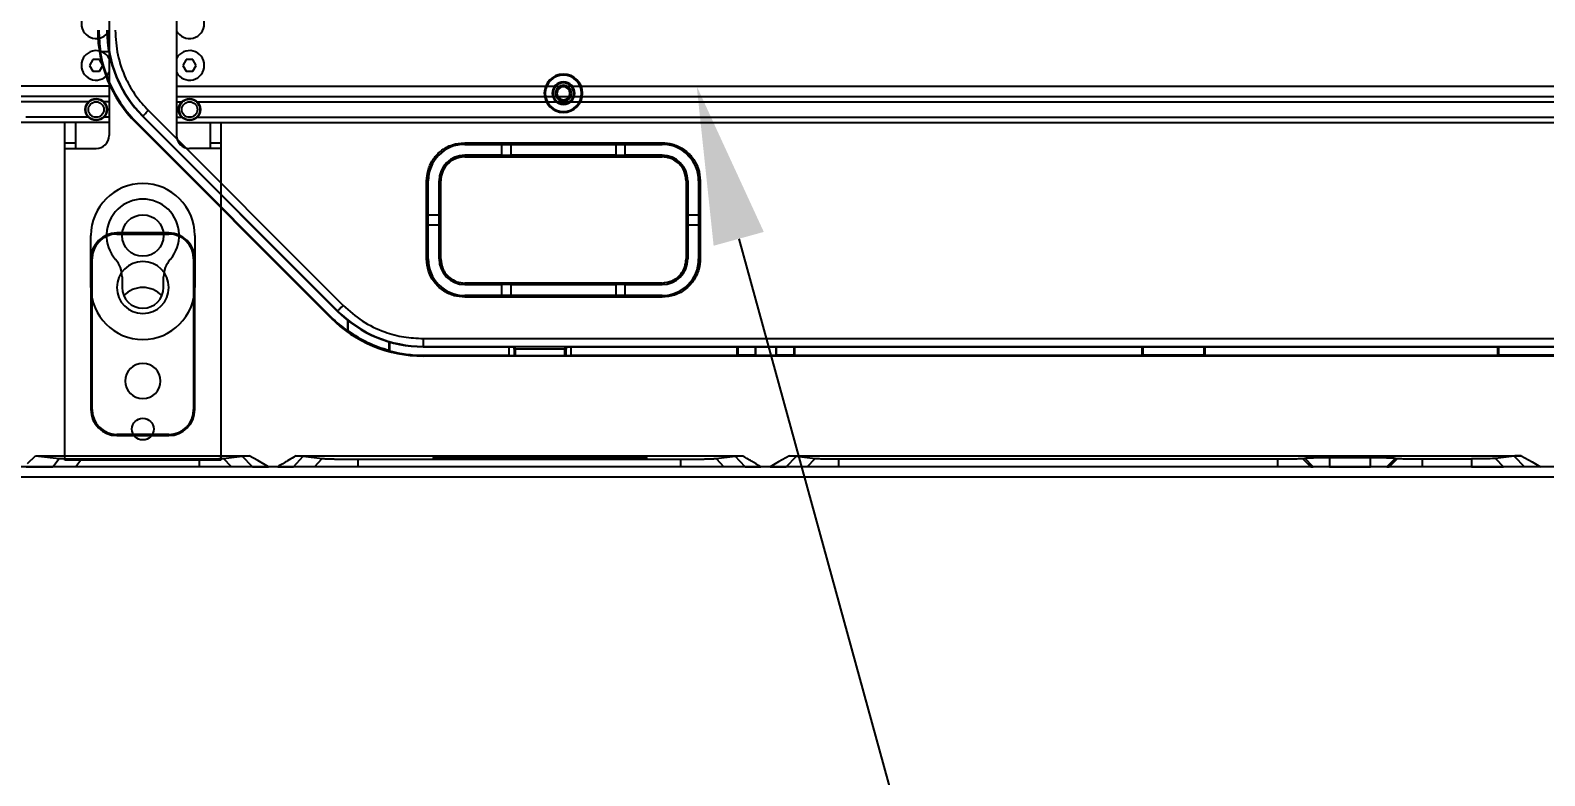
# Model space of a CAD drawing. Header units: millimetres. Extents: x 9226 to 36041, y 16031 to 21779.
# Drawn here: x 31093.6 to 31385.2, y 18032 to 18175.5 of the extents above; entities that cross this region are included whole.
import ezdxf
from ezdxf import colors
from ezdxf.entities.mleader import LeaderData, LeaderLine
from ezdxf.math import Vec2, Vec3

# ---------------------------------------------------------------- set-up
doc = ezdxf.new("R2010")
doc.units = ezdxf.units.MM
doc.layers.add('02___PRT_ALL_AXES', color=7, linetype='Continuous')
doc.styles.add('OSMS', font='verdana.ttf')

# ---------------------------------------------------------------- blocks, each defined once
blk = doc.blocks.new('G$CBB86864E')
at = {"color": 114, "linetype": 'Continuous', "true_color": 0x139b48}
for p, q in [((50.5, 97.5), (50.5, 62.5)), ((63.5, 97.5), (63.5, 62.5)), ((47.35, 77.12), (46.71, 76)), ((46.71, 76), (47.35, 74.88)), ((48.64, 77.12), (47.35, 77.12)), ((49.29, 76), (48.64, 77.12)), ((48.64, 74.88), (49.29, 76)), ((65.36, 77.12), (64.71, 76)), ((64.71, 76), (65.36, 74.88)), ((66.64, 77.12), (65.36, 77.12)), ((67.29, 76), (66.64, 77.12)), ((66.64, 74.88), (67.29, 76)), ((47.35, 74.88), (48.64, 74.88)), ((65.36, 74.88), (66.64, 74.88)), ((50.5, 72), (0, 72)), ((63.5, 72), (590.5, 72)), ((50.5, 70), (0.5, 70)), ((50.5, 69), (49.47, 69)), ((63.5, 70), (590.5, 70)), ((63.5, 69), (64.53, 69)), ((50.5, 65), (0.5, 65)), ((42, 0), (42, 65)), ((44, 65), (44, 60)), ((50.5, 66), (49.47, 66)), ((63.5, 66), (64.53, 66)), ((63.5, 65), (590.5, 65)), ((70, 60), (70, 65)), ((72, 65), (72, 0)), ((44, 61), (42, 61)), ((42, 60), (48, 60)), ((72, 60), (66, 60)), ((72, 61), (70, 61)), ((72, 0), (42, 0))]:
    blk.add_line(p, q, dxfattribs=at)
for centre, radius in [((48, 67.5), 2), ((48, 67.5), 1.5), ((66, 67.5), 2), ((66, 67.5), 1.5)]:
    blk.add_circle(centre, radius, dxfattribs=at)
for centre, radius, start, end in [((48, 62.5), 2.5, 270, 0), ((66, 62.5), 2.5, 180, 270), ((57, 28.25), 5, 43.1308, 136.8692)]:
    blk.add_arc(centre, radius, start, end, dxfattribs=at)
at = {"layer": '02___PRT_ALL_AXES', "color": 114, "linetype": 'Continuous', "true_color": 0x139b48}
for p, q in [((46.53, 69), (7.47, 69)), ((67.47, 69), (586.53, 69)), ((46.53, 66), (34.47, 66)), ((67.47, 66), (586.53, 66)), ((47, 33.25), (47, 43.25)), ((67, 43.25), (67, 33.25)), ((53, 35.31), (53, 33.25)), ((61, 33.25), (61, 35.31))]:
    blk.add_line(p, q, dxfattribs=at)
for centre, radius in [((48, 67.5), 2.1), ((66, 67.5), 2.1), ((57, 43.25), 4), ((57, 6), 2.1)]:
    blk.add_circle(centre, radius, dxfattribs=at)
for centre, radius, start, end in [((48, 84), 2.84, 28.0842, 331.9158), ((66, 84), 2.84, 208.0842, 151.9158), ((48, 76), 2.84, 28.0842, 331.9158), ((66, 76), 2.84, 208.0842, 151.9158), ((57, 43.25), 10, 0, 180), ((57, 43.25), 7, 318.5904, 221.4096), ((48, 35.31), 5, 0, 41.4096), ((66, 35.31), 5, 138.5904, 180), ((57, 33.25), 10, 180, 0), ((57, 33.25), 4, 180, 0)]:
    blk.add_arc(centre, radius, start, end, dxfattribs=at)
blk = doc.blocks.new('*U254')
blk.add_blockref('G$CBB86864E', (-306, -341.75))
blk = doc.blocks.new('*U248')
blk.add_blockref('*U254', (1200, 0))
blk = doc.blocks.new('G$C9B8E3940')
at = {"color": 7, "linetype": 'Continuous', "lineweight": 25}
for p, q in [((23.46, 124.53), (21.8, 124.53)), ((21.87, 124.62), (23.45, 124.62)), ((111, 120.05), (111, 120.23)), ((111, 118.55), (111, 118.72)), ((111, 117.8), (111, 118.07)), ((111, 115.3), (111, 115.02)), ((111, 114.55), (111, 114.37)), ((28.79, 110.96), (28.68, 110.85)), ((66.18, 73.35), (28.68, 110.85)), ((28.79, 110.96), (66.29, 73.46)), ((29.95, 112.12), (30, 112.17)), ((29.95, 112.12), (67.45, 74.62)), ((30, 112.17), (67.5, 74.67)), ((31.06, 113.23), (68.56, 75.73)), ((111, 113.05), (111, 112.86)), ((92, 107.03), (130, 107.03)), ((92, 107.03), (92, 106.73)), ((92, 106.73), (130, 106.73)), ((92, 106.73), (92, 106.72)), ((92, 106.72), (99.09, 106.72)), ((99.09, 106.72), (100.91, 106.72)), ((99.09, 106.72), (99.09, 104.62)), ((100.91, 106.72), (121.09, 106.72)), ((100.91, 104.62), (100.91, 106.72)), ((121.09, 106.72), (122.91, 106.72)), ((121.09, 106.72), (121.09, 104.62)), ((122.91, 106.72), (130, 106.72)), ((122.91, 104.62), (122.91, 106.72)), ((130, 107.03), (130, 106.73)), ((130, 106.72), (130, 106.73)), ((92, 104.61), (92, 104.62)), ((99.09, 104.62), (92, 104.62)), ((92, 104.31), (92, 104.61)), ((92, 104.61), (130, 104.61)), ((92, 104.31), (130, 104.31)), ((99.09, 104.62), (100.91, 104.62)), ((121.09, 104.62), (100.91, 104.62)), ((121.09, 104.62), (122.91, 104.62)), ((130, 104.62), (122.91, 104.62)), ((130, 104.62), (130, 104.61)), ((130, 104.61), (130, 104.31)), ((84.64, 84.67), (84.64, 99.67)), ((84.64, 99.67), (84.94, 99.67)), ((84.94, 84.67), (84.94, 99.67)), ((84.95, 99.67), (84.94, 99.67)), ((84.95, 93.08), (84.95, 99.67)), ((87.05, 99.67), (87.05, 93.08)), ((87.05, 99.67), (87.06, 99.67)), ((87.06, 99.67), (87.36, 99.67)), ((87.06, 84.67), (87.06, 99.67)), ((87.36, 84.67), (87.36, 99.67)), ((134.64, 99.67), (134.94, 99.67)), ((134.64, 99.67), (134.64, 84.67)), ((134.94, 99.67), (134.94, 84.67)), ((134.94, 99.67), (134.95, 99.67)), ((134.95, 93.08), (134.95, 99.67)), ((137.06, 99.67), (137.05, 99.67)), ((137.05, 99.67), (137.05, 93.08)), ((137.36, 99.67), (137.06, 99.67)), ((137.06, 99.67), (137.06, 84.67)), ((137.36, 99.67), (137.36, 84.67)), ((84.95, 91.26), (84.95, 93.08)), ((87.05, 93.08), (84.95, 93.08)), ((84.95, 84.67), (84.95, 91.26)), ((84.95, 91.26), (87.05, 91.26)), ((87.05, 91.26), (87.05, 93.08)), ((87.05, 91.26), (87.05, 84.67)), ((134.95, 93.08), (134.95, 91.26)), ((137.05, 93.08), (134.95, 93.08)), ((134.95, 84.67), (134.95, 91.26)), ((134.95, 91.26), (137.05, 91.26)), ((137.05, 93.08), (137.05, 91.26)), ((137.05, 91.26), (137.05, 84.67)), ((35, 89.67), (25, 89.67)), ((25, 89.63), (25, 89.67)), ((25, 89.63), (35, 89.63)), ((25, 89.45), (25, 89.63)), ((25, 89.45), (35, 89.45)), ((35, 89.63), (35, 89.67)), ((35, 89.45), (35, 89.63)), ((20, 84.67), (20, 55.67)), ((20.04, 84.67), (20, 84.67)), ((20.04, 55.67), (20.04, 84.67)), ((20.04, 84.67), (20.22, 84.67)), ((20.22, 55.67), (20.22, 84.67)), ((39.78, 84.67), (39.96, 84.67)), ((39.78, 84.67), (39.78, 55.67)), ((39.96, 84.67), (39.96, 55.67)), ((39.96, 84.67), (40, 84.67)), ((40, 55.67), (40, 84.67)), ((84.64, 84.67), (84.94, 84.67)), ((84.94, 84.67), (84.95, 84.67)), ((87.06, 84.67), (87.05, 84.67)), ((87.36, 84.67), (87.06, 84.67)), ((134.94, 84.67), (134.64, 84.67)), ((134.95, 84.67), (134.94, 84.67)), ((137.05, 84.67), (137.06, 84.67)), ((137.06, 84.67), (137.36, 84.67)), ((130, 80.03), (92, 80.03)), ((92, 79.73), (92, 80.03)), ((130, 79.73), (92, 79.73)), ((92, 79.72), (92, 79.73)), ((92, 79.72), (99.09, 79.72)), ((100.91, 79.72), (99.09, 79.72)), ((99.09, 79.72), (99.09, 77.62)), ((100.91, 79.72), (121.09, 79.72)), ((100.91, 77.62), (100.91, 79.72)), ((122.91, 79.72), (121.09, 79.72)), ((121.09, 79.72), (121.09, 77.62)), ((122.91, 79.72), (130, 79.72)), ((122.91, 77.62), (122.91, 79.72)), ((130, 80.03), (130, 79.73)), ((130, 79.73), (130, 79.72)), ((92, 77.62), (92, 77.61)), ((99.09, 77.62), (92, 77.62)), ((130, 77.61), (92, 77.61)), ((92, 77.31), (92, 77.61)), ((130, 77.31), (92, 77.31)), ((100.91, 77.62), (99.09, 77.62)), ((121.09, 77.62), (100.91, 77.62)), ((122.91, 77.62), (121.09, 77.62)), ((130, 77.62), (122.91, 77.62)), ((130, 77.61), (130, 77.62)), ((130, 77.31), (130, 77.61)), ((66.29, 73.46), (66.18, 73.35)), ((67.5, 74.67), (67.45, 74.62)), ((69.48, 70.76), (69.48, 72.81)), ((69.57, 70.8), (69.57, 72.74)), ((77.43, 67.09), (77.43, 68.7)), ((77.52, 68.68), (77.52, 66.97)), ((84, 69.34), (84, 67.84)), ((84, 69.34), (516, 69.34)), ((84, 67.84), (516, 67.84)), ((84, 67.84), (84, 67.76)), ((84, 67.76), (101.5, 67.76)), ((100.55, 66.12), (100.55, 67.76)), ((101.51, 67.77), (101.5, 67.76)), ((101.5, 67.76), (101.5, 66.1)), ((101.7, 67.28), (101.5, 67.28)), ((111.3, 67.28), (101.7, 67.28)), ((101.72, 67.78), (111.28, 67.78)), ((111.5, 67.28), (111.3, 67.28)), ((111.5, 67.76), (111.49, 67.77)), ((111.5, 67.76), (488.5, 67.76)), ((111.5, 66.1), (111.5, 67.76)), ((112.45, 67.76), (112.45, 66.12)), ((144.48, 66.12), (144.48, 67.76)), ((144.57, 67.76), (144.57, 66.21)), ((147.93, 67.76), (147.93, 66.21)), ((148.02, 67.76), (148.02, 66.12)), ((151.98, 66.12), (151.98, 67.76)), ((152.07, 66.21), (152.07, 67.76)), ((155.43, 66.21), (155.43, 67.76)), ((155.52, 67.76), (155.52, 66.12)), ((222.48, 66.12), (222.48, 67.76)), ((222.57, 67.76), (222.57, 66.21)), ((234.43, 66.21), (234.43, 67.76)), ((234.52, 67.76), (234.52, 66.12)), ((290.98, 66.12), (290.98, 67.76)), ((291.07, 67.76), (291.07, 66.21)), ((84, 66.12), (84, 65.97)), ((84, 66.12), (100.55, 66.12)), ((516, 65.97), (84, 65.97)), ((100.55, 66.12), (100.56, 66.1)), ((100.56, 66.1), (112.44, 66.1)), ((112.44, 66.1), (112.45, 66.12)), ((112.45, 66.12), (144.48, 66.12)), ((144.57, 66.21), (144.48, 66.12)), ((144.57, 66.21), (147.93, 66.21)), ((148.02, 66.12), (147.93, 66.21)), ((148.02, 66.12), (151.98, 66.12)), ((151.98, 66.12), (152.07, 66.21)), ((152.07, 66.21), (155.43, 66.21)), ((155.52, 66.12), (155.43, 66.21)), ((155.52, 66.12), (222.48, 66.12)), ((222.57, 66.21), (222.48, 66.12)), ((222.57, 66.21), (234.43, 66.21)), ((234.52, 66.12), (234.43, 66.21)), ((234.52, 66.12), (290.98, 66.12)), ((291.07, 66.21), (290.98, 66.12)), ((291.07, 66.21), (308.93, 66.21)), ((20.04, 55.67), (20, 55.67)), ((20.04, 55.67), (20.22, 55.67)), ((39.78, 55.67), (39.96, 55.67)), ((39.96, 55.67), (40, 55.67)), ((35, 50.89), (25, 50.89)), ((25, 50.71), (25, 50.89)), ((35, 50.71), (25, 50.71)), ((25, 50.71), (25, 50.67)), ((25, 50.67), (35, 50.67)), ((35, 50.71), (35, 50.89)), ((35, 50.71), (35, 50.67)), ((7.76, 45.3), (9.3, 46.79)), ((9.3, 46.79), (50.47, 46.79)), ((9.3, 46.79), (13.88, 46.26)), ((45.52, 46.27), (49.1, 46.73)), ((51.11, 44.67), (49.1, 46.73)), ((59, 44.67), (60.9, 46.73)), ((59.53, 46.79), (145.47, 46.79)), ((60.9, 46.73), (64.55, 46.26)), ((140.45, 46.26), (144.1, 46.73)), ((146.01, 44.67), (144.1, 46.73)), ((153.89, 44.67), (155.9, 46.73)), ((154.53, 46.79), (295.47, 46.79)), ((155.9, 46.73), (159.48, 46.27)), ((294.1, 46.73), (290.52, 46.27)), ((294.1, 46.73), (296.11, 44.67)), ((7.54, 44.67), (12.65, 44.67)), ((12.65, 44.67), (13.88, 46.26)), ((18.26, 46.17), (17.1, 44.67)), ((40.93, 44.67), (17.1, 44.67)), ((18.26, 46.17), (40.93, 46.17)), ((40.93, 44.67), (40.93, 46.17)), ((47.07, 44.67), (45.52, 46.27)), ((51.11, 44.67), (47.07, 44.67)), ((55.98, 44.67), (54.21, 44.67)), ((63.08, 44.67), (59, 44.67)), ((63.08, 44.67), (64.55, 46.26)), ((71.41, 46.11), (133.59, 46.11)), ((71.41, 46.11), (71.41, 44.67)), ((133.59, 44.67), (71.41, 44.67)), ((86.01, 46.18), (86.01, 46.47)), ((88.5, 46.54), (124.5, 46.54)), ((124.5, 46.12), (88.5, 46.12)), ((126.99, 46.47), (126.99, 46.18)), ((133.59, 44.67), (133.59, 46.11)), ((140.45, 46.26), (141.92, 44.67)), ((146.01, 44.67), (141.92, 44.67)), ((150.79, 44.67), (149.02, 44.67)), ((157.93, 44.67), (153.89, 44.67)), ((157.93, 44.67), (159.48, 46.27)), ((164.07, 46.17), (248.58, 46.17)), ((164.07, 44.67), (164.07, 46.17)), ((248.58, 44.67), (164.07, 44.67)), ((248.58, 44.67), (248.58, 46.17)), ((253.37, 46.28), (253.77, 46.33)), ((253.37, 46.28), (254.94, 44.67)), ((255.4, 44.67), (253.77, 46.33)), ((254.94, 44.67), (255.4, 44.67)), ((258.57, 46.44), (266.43, 46.44)), ((258.57, 46.44), (258.57, 44.67)), ((258.57, 44.67), (266.43, 44.67)), ((266.43, 44.67), (266.43, 46.44)), ((271.23, 46.33), (269.6, 44.67)), ((269.6, 44.67), (270.06, 44.67)), ((270.06, 44.67), (271.63, 46.28)), ((271.23, 46.33), (271.63, 46.28)), ((276.42, 46.17), (285.93, 46.17)), ((276.42, 46.17), (276.42, 44.67)), ((285.93, 44.67), (276.42, 44.67)), ((285.93, 46.17), (285.93, 44.67)), ((290.52, 46.27), (292.07, 44.67)), ((296.11, 44.67), (292.07, 44.67)), ((300.79, 44.67), (299.21, 44.67))]:
    blk.add_line(p, q, dxfattribs=at)
at = {"color": 8, "linetype": 'Continuous', "lineweight": 25}
for p, q in [((101.5, 67.28), (101.5, 66.1)), ((101.7, 67.28), (101.7, 66.1)), ((111.3, 66.1), (111.3, 67.28)), ((111.5, 66.1), (111.5, 67.28)), ((88.5, 46.54), (88.5, 46.12)), ((124.5, 46.12), (124.5, 46.54))]:
    blk.add_line(p, q, dxfattribs=at)
at = {"color": 7, "linetype": 'Continuous', "lineweight": 25, "flags": 128}
for points in [[(21.87, 124.62), (21.83, 124.57), (21.8, 124.53)], [(30, 112.17), (30.03, 112.19), (30.09, 112.26), (30.19, 112.36), (30.32, 112.49), (30.48, 112.65), (30.66, 112.83), (30.86, 113.03), (31.06, 113.23)], [(68.56, 75.73), (68.36, 75.53), (68.16, 75.33), (67.98, 75.15), (67.82, 74.99), (67.69, 74.86), (67.59, 74.76), (67.52, 74.7), (67.5, 74.67)], [(69.57, 70.8), (69.52, 70.77), (69.48, 70.76)], [(54.21, 44.67), (52.12, 45.86), (50.47, 46.79)], [(154.53, 46.79), (152.43, 45.6), (150.79, 44.67)], [(295.47, 46.79), (297.57, 45.6), (299.21, 44.67)]]:
    blk.add_lwpolyline(points, dxfattribs=at)
at = {"color": 8, "linetype": 'Continuous', "lineweight": 25, "flags": 128}
for points in [[(86.34, 46.5), (86.23, 46.39), (86.01, 46.18)], [(126.99, 46.18), (126.72, 46.45), (126.66, 46.5)]]:
    blk.add_lwpolyline(points, dxfattribs=at)
at = {"color": 7, "linetype": 'Continuous', "lineweight": 25}
for centre, radius, start, end in [((46.5, 128.67), 25.2, 180, 225), ((46.5, 128.67), 24.96, 180, 189.3433), ((46.5, 128.67), 23.41, 180, 225), ((46.5, 128.67), 23.33, 180, 225), ((46.5, 128.67), 25.05, 189.5128, 225), ((111, 116.55), 3.68, 90, 270), ((111, 116.55), 3.5, 90, 270), ((111, 116.55), 3.68, 270, 90), ((111, 116.55), 3.5, 270, 90), ((111, 116.55), 2.17, 90, 270), ((111, 116.55), 2, 90, 270), ((111, 116.55), 1.53, 90, 270), ((111, 116.55), 1.25, 90, 180), ((111, 116.55), 2.17, 270, 90), ((111, 116.55), 2, 270, 90), ((111, 116.55), 1.53, 270, 90), ((111, 116.55), 1.25, 0, 90), ((111, 116.55), 1.25, 180, 270), ((111, 116.55), 1.25, 270, 0), ((92, 99.67), 7.06, 90, 180), ((92, 99.67), 7.05, 90, 180), ((130, 99.67), 7.06, 0, 90), ((130, 99.67), 7.05, 0, 90), ((92, 99.67), 4.95, 90, 180), ((92, 99.67), 4.94, 90, 180), ((130, 99.67), 4.95, 0, 90), ((130, 99.67), 4.94, 0, 90), ((25, 84.67), 5, 90, 180), ((25, 84.67), 4.96, 90, 180), ((25, 84.67), 4.78, 90, 180), ((35, 84.67), 5, 0, 90), ((35, 84.67), 4.96, 0, 90), ((35, 84.67), 4.78, 0, 90), ((92, 84.67), 7.06, 180, 270), ((92, 84.67), 7.05, 180, 270), ((92, 84.67), 4.95, 180, 270), ((92, 84.67), 4.94, 180, 270), ((130, 84.67), 4.94, 270, 0), ((130, 84.67), 7.06, 270, 0), ((130, 84.67), 4.95, 270, 0), ((130, 84.67), 7.05, 270, 0), ((30, 79.17), 5, 0, 180), ((30, 79.17), 5, 180, 0), ((84, 91.17), 25.2, 225, 270), ((84, 91.17), 25.05, 225, 234.5878), ((84, 91.17), 23.41, 225, 270), ((84, 91.17), 23.33, 225, 270), ((84, 91.17), 24.96, 234.6912, 254.7467), ((30, 61.17), 3.4, 0, 180), ((84, 91.17), 25.05, 255.008, 270), ((30, 61.17), 3.4, 180, 0), ((25, 55.67), 5, 180, 270), ((25, 55.67), 4.96, 180, 270), ((25, 55.67), 4.78, 180, 270), ((35, 55.67), 4.78, 270, 0), ((35, 55.67), 4.96, 270, 0), ((35, 55.67), 5, 270, 0)]:
    blk.add_arc(centre, radius, start, end, dxfattribs=at)
for points, knots in [([(24.67, 128.67), (24.77, 127.08), (24.97, 123.87), (26.49, 119.62), (28.53, 116.02), (30.22, 114.15), (31.06, 113.23)], [0, 0, 0, 0, 0.277835, 0.56046, 0.782102, 1, 1, 1, 1]), ([(84.64, 99.67), (84.69, 100.35), (84.81, 101.77), (85.75, 103.77), (87.33, 105.54), (89.51, 106.79), (91.19, 106.96), (92, 107.03)], [0, 0, 0, 0, 0.177563, 0.367139, 0.563361, 0.789752, 1, 1, 1, 1]), ([(130, 107.03), (130.68, 106.98), (132.1, 106.86), (134.1, 105.92), (135.87, 104.34), (137.12, 102.16), (137.29, 100.48), (137.36, 99.67)], [0, 0, 0, 0, 0.177562, 0.367139, 0.563361, 0.789752, 1, 1, 1, 1]), ([(92, 104.31), (91.34, 104.23), (89.98, 104.06), (88.42, 102.8), (87.52, 101.25), (87.41, 100.18), (87.36, 99.67)], [0, 0, 0, 0, 0.2706526, 0.5622226, 0.7885806, 1, 1, 1, 1]), ([(134.64, 99.67), (134.56, 100.33), (134.39, 101.7), (133.13, 103.25), (131.57, 104.15), (130.51, 104.26), (130, 104.31)], [0, 0, 0, 0, 0.270654, 0.562223, 0.788581, 1, 1, 1, 1]), ([(92, 77.31), (91.32, 77.36), (89.9, 77.48), (87.9, 78.42), (86.14, 80), (84.88, 82.18), (84.72, 83.86), (84.64, 84.67)], [0, 0, 0, 0, 0.177561, 0.367139, 0.563361, 0.789751, 1, 1, 1, 1]), ([(87.36, 84.67), (87.45, 84.01), (87.62, 82.65), (88.87, 81.09), (90.43, 80.19), (91.49, 80.08), (92, 80.03)], [0, 0, 0, 0, 0.270654, 0.562225, 0.78858, 1, 1, 1, 1]), ([(137.36, 84.67), (137.31, 83.99), (137.19, 82.57), (136.25, 80.57), (134.67, 78.81), (132.49, 77.55), (130.81, 77.39), (130, 77.31)], [0, 0, 0, 0, 0.177562, 0.367139, 0.563361, 0.789752, 1, 1, 1, 1]), ([(130, 80.03), (130.66, 80.12), (132.03, 80.29), (133.58, 81.54), (134.48, 83.1), (134.59, 84.16), (134.64, 84.67)], [0, 0, 0, 0, 0.270653, 0.562223, 0.78858, 1, 1, 1, 1]), ([(68.56, 75.73), (69.75, 74.68), (72.16, 72.55), (76.24, 70.63), (80.24, 69.52), (82.75, 69.4), (84, 69.34)], [0, 0, 0, 0, 0.277834, 0.56046, 0.782101, 1, 1, 1, 1]), ([(101.5, 67.28), (101.5, 67.38), (101.5, 67.57), (101.51, 67.71), (101.51, 67.77)], [0, 0, 0, 0, 0.559457, 1, 1, 1, 1]), ([(101.51, 67.77), (101.51, 67.77), (101.52, 67.77), (101.59, 67.78), (101.67, 67.78), (101.72, 67.78)], [0, 0, 0, 0, 0.229598, 0.499815, 1, 1, 1, 1]), ([(101.7, 67.28), (101.7, 67.35), (101.71, 67.48), (101.71, 67.64), (101.72, 67.75), (101.72, 67.77), (101.72, 67.78)], [0, 0, 0, 0, 0.24999, 0.5, 0.749999, 1, 1, 1, 1]), ([(111.28, 67.78), (111.33, 67.78), (111.41, 67.78), (111.48, 67.77), (111.49, 67.77), (111.49, 67.77)], [0, 0, 0, 0, 0.500134, 0.768274, 1, 1, 1, 1]), ([(111.28, 67.78), (111.28, 67.77), (111.29, 67.75), (111.29, 67.64), (111.29, 67.48), (111.3, 67.35), (111.3, 67.28)], [0, 0, 0, 0, 0.2500006, 0.5, 0.7500098, 1, 1, 1, 1]), ([(111.49, 67.77), (111.5, 67.69), (111.5, 67.54), (111.5, 67.36), (111.5, 67.28)], [0, 0, 0, 0, 0.559503, 1, 1, 1, 1]), ([(49.1, 46.73), (49.11, 46.73), (49.14, 46.74), (49.19, 46.74), (49.25, 46.74), (49.32, 46.75), (49.4, 46.75), (49.49, 46.76), (49.61, 46.76), (49.77, 46.77), (49.98, 46.78), (50.22, 46.78), (50.39, 46.78), (50.47, 46.79)], [0, 0, 0, 0, 0.070627, 0.141117, 0.211685, 0.28254, 0.353893, 0.425947, 0.498903, 0.626368, 0.751621, 0.875781, 1, 1, 1, 1]), ([(59.53, 46.79), (59.38, 46.7), (58.83, 46.37), (57.65, 45.67), (56.62, 45.05), (55.98, 44.67)], [0, 0, 0, 0, 0.128382, 0.461964, 1, 1, 1, 1]), ([(59.53, 46.79), (59.58, 46.79), (59.69, 46.78), (59.85, 46.78), (60, 46.78), (60.13, 46.77), (60.26, 46.77), (60.37, 46.76), (60.48, 46.76), (60.58, 46.76), (60.66, 46.75), (60.74, 46.75), (60.8, 46.74), (60.86, 46.74), (60.89, 46.73), (60.9, 46.73)], [0, 0, 0, 0, 0.081304, 0.160977, 0.239243, 0.316339, 0.392509, 0.46801, 0.543104, 0.618057, 0.693139, 0.768615, 0.844748, 0.921794, 1, 1, 1, 1]), ([(144.1, 46.73), (144.11, 46.73), (144.14, 46.74), (144.19, 46.74), (144.25, 46.74), (144.32, 46.75), (144.4, 46.75), (144.49, 46.76), (144.61, 46.76), (144.77, 46.77), (144.98, 46.78), (145.21, 46.78), (145.39, 46.78), (145.47, 46.79)], [0, 0, 0, 0, 0.070683, 0.141114, 0.211506, 0.282074, 0.353029, 0.424581, 0.496934, 0.622304, 0.747252, 0.872812, 1, 1, 1, 1]), ([(149.02, 44.67), (148.43, 45.02), (147.84, 45.38), (146.95, 45.9), (146.65, 46.08), (146.21, 46.35), (146.06, 46.43), (145.77, 46.61), (145.62, 46.7), (145.47, 46.79)], [0, 0, 0, 0, 0.5, 0.5, 0.75, 0.75, 0.875, 0.875, 1, 1, 1, 1]), ([(154.53, 46.79), (154.58, 46.79), (154.68, 46.78), (154.82, 46.78), (154.95, 46.78), (155.07, 46.77), (155.19, 46.77), (155.31, 46.77), (155.44, 46.76), (155.58, 46.75), (155.72, 46.75), (155.83, 46.74), (155.88, 46.73), (155.9, 46.73)], [0, 0, 0, 0, 0.070759, 0.141336, 0.211942, 0.282789, 0.354086, 0.426038, 0.498844, 0.626087, 0.751275, 0.87553, 1, 1, 1, 1]), ([(17.1, 44.67), (16.56, 44.67), (16.04, 44.67), (15.08, 44.67), (14.63, 44.67), (13.85, 44.67), (13.52, 44.67), (12.98, 44.67), (12.78, 44.67), (12.65, 44.67)], [0, 0, 0, 0, 0.25, 0.25, 0.5, 0.5, 0.75, 0.75, 1, 1, 1, 1]), ([(13.88, 46.26), (14.06, 46.25), (14.41, 46.22), (15.56, 46.19), (16.9, 46.17), (17.8, 46.17), (18.26, 46.17)], [0, 0, 0, 0, 0.288445, 0.560572, 0.775428, 1, 1, 1, 1]), ([(40.93, 46.17), (41, 46.17), (41.14, 46.17), (41.34, 46.17), (41.53, 46.17), (41.73, 46.17), (41.93, 46.17), (42.12, 46.17), (42.32, 46.18), (42.7, 46.18), (43.25, 46.19), (43.91, 46.2), (44.49, 46.21), (44.88, 46.23), (45.14, 46.24), (45.3, 46.25), (45.43, 46.26), (45.49, 46.27), (45.52, 46.27)], [0, 0, 0, 0, 0.0313639, 0.062594, 0.0937484, 0.1248854, 0.1560634, 0.1873407, 0.2187748, 0.2504225, 0.3754903, 0.5002003, 0.6246679, 0.7497563, 0.8126623, 0.8750288, 0.9373195, 1, 1, 1, 1]), ([(47.07, 44.67), (47.06, 44.67), (47.02, 44.67), (46.95, 44.67), (46.88, 44.67), (46.8, 44.67), (46.71, 44.67), (46.61, 44.67), (46.5, 44.67), (46.39, 44.67), (46.12, 44.67), (45.65, 44.67), (44.88, 44.67), (43.99, 44.67), (43.22, 44.67), (42.61, 44.67), (42.2, 44.67), (41.78, 44.67), (41.36, 44.67), (41.08, 44.67), (40.93, 44.67)], [0, 0, 0, 0, 0.027944, 0.05576, 0.083487, 0.111164, 0.138829, 0.166524, 0.194286, 0.222154, 0.250168, 0.375048, 0.500025, 0.624821, 0.749815, 0.800056, 0.849966, 0.899774, 0.94971, 1, 1, 1, 1]), ([(51.11, 44.67), (51.15, 44.68), (51.22, 44.68), (51.38, 44.68), (51.45, 44.68), (51.58, 44.68), (51.66, 44.68), (52.04, 44.68), (52.93, 44.68), (53.72, 44.67), (54.21, 44.67)], [0, 0, 0, 0, 0.125, 0.125, 0.1875, 0.1875, 0.25, 0.25, 0.5, 1, 1, 1, 1]), ([(55.98, 44.67), (56.2, 44.67), (56.62, 44.67), (57.23, 44.67), (57.79, 44.67), (58.23, 44.67), (58.55, 44.67), (58.71, 44.67), (58.83, 44.67), (58.91, 44.67), (58.96, 44.67), (58.98, 44.67), (59, 44.67)], [0, 0, 0, 0, 0.197327, 0.381155, 0.551938, 0.705939, 0.779745, 0.83538, 0.885753, 0.930289, 0.968412, 1, 1, 1, 1]), ([(71.41, 44.67), (71.32, 44.67), (71.12, 44.67), (70.84, 44.67), (70.55, 44.67), (70.27, 44.67), (69.98, 44.67), (69.7, 44.67), (69.42, 44.67), (69.14, 44.67), (68.87, 44.67), (68.23, 44.67), (67.26, 44.67), (66.06, 44.67), (65.01, 44.67), (64.32, 44.67), (63.88, 44.67), (63.63, 44.67), (63.41, 44.67), (63.22, 44.67), (63.13, 44.67), (63.08, 44.67)], [0, 0, 0, 0, 0.025156, 0.050205, 0.075175, 0.100096, 0.124996, 0.149903, 0.174847, 0.199855, 0.224957, 0.250179, 0.375075, 0.500025, 0.624817, 0.749804, 0.800036, 0.849944, 0.899754, 0.949697, 1, 1, 1, 1]), ([(64.55, 46.26), (64.57, 46.26), (64.61, 46.25), (64.68, 46.25), (64.76, 46.24), (64.84, 46.23), (64.94, 46.23), (65.04, 46.22), (65.16, 46.21), (65.28, 46.21), (65.57, 46.19), (66.1, 46.18), (66.96, 46.15), (67.79, 46.14), (68.5, 46.13), (69.06, 46.12), (69.63, 46.12), (70.15, 46.12), (70.62, 46.11), (71.01, 46.11), (71.28, 46.11), (71.41, 46.11)], [0, 0, 0, 0, 0.028041, 0.055925, 0.083694, 0.111386, 0.139043, 0.166706, 0.194414, 0.222209, 0.25013, 0.375181, 0.499971, 0.624889, 0.687445, 0.749918, 0.81235, 0.874949, 0.91673, 0.958368, 1, 1, 1, 1]), ([(86.01, 46.47), (86.01, 46.47), (86.02, 46.48), (86.03, 46.48), (86.06, 46.48), (86.1, 46.49), (86.15, 46.49), (86.24, 46.5), (86.42, 46.51), (86.73, 46.52), (87.11, 46.53), (87.47, 46.53), (87.78, 46.53), (88.02, 46.54), (88.26, 46.54), (88.42, 46.54), (88.5, 46.54)], [0, 0, 0, 0, 0.041423, 0.082722, 0.124081, 0.165683, 0.207707, 0.250328, 0.376041, 0.500051, 0.623745, 0.749502, 0.813022, 0.875536, 0.937655, 1, 1, 1, 1]), ([(88.5, 46.12), (88.45, 46.12), (88.34, 46.12), (88.18, 46.12), (88.02, 46.12), (87.86, 46.12), (87.7, 46.12), (87.45, 46.13), (87.11, 46.13), (86.73, 46.14), (86.42, 46.15), (86.23, 46.16), (86.12, 46.17), (86.06, 46.17), (86.02, 46.18), (86.02, 46.18), (86.01, 46.18)], [0, 0, 0, 0, 0.041409, 0.082694, 0.12404, 0.165628, 0.207641, 0.250251, 0.37594, 0.499942, 0.623644, 0.749425, 0.812962, 0.875495, 0.937634, 1, 1, 1, 1]), ([(124.5, 46.54), (124.55, 46.54), (124.66, 46.54), (124.82, 46.54), (124.98, 46.54), (125.14, 46.54), (125.3, 46.53), (125.55, 46.53), (125.89, 46.53), (126.27, 46.52), (126.58, 46.51), (126.77, 46.5), (126.88, 46.49), (126.94, 46.48), (126.98, 46.48), (126.99, 46.47), (126.99, 46.47)], [0, 0, 0, 0, 0.041409, 0.0826942, 0.1240396, 0.1656284, 0.2076407, 0.2502512, 0.3759397, 0.4999417, 0.6236438, 0.7494252, 0.8129616, 0.8754948, 0.9376339, 1, 1, 1, 1]), ([(126.99, 46.18), (126.99, 46.18), (126.98, 46.18), (126.97, 46.18), (126.94, 46.17), (126.9, 46.17), (126.86, 46.16), (126.76, 46.16), (126.58, 46.15), (126.27, 46.14), (125.89, 46.13), (125.53, 46.12), (125.22, 46.12), (124.98, 46.12), (124.74, 46.12), (124.58, 46.12), (124.5, 46.12)], [0, 0, 0, 0, 0.0414231, 0.0827222, 0.124081, 0.1656826, 0.2077068, 0.2503282, 0.3760409, 0.5000513, 0.6237451, 0.7495024, 0.8130221, 0.8755364, 0.9376552, 1, 1, 1, 1]), ([(133.59, 46.11), (133.67, 46.11), (133.83, 46.11), (134.07, 46.11), (134.31, 46.11), (134.54, 46.11), (134.9, 46.12), (135.37, 46.12), (135.94, 46.12), (136.5, 46.13), (137.21, 46.14), (138.04, 46.15), (138.9, 46.18), (139.47, 46.2), (139.82, 46.21), (140.02, 46.22), (140.2, 46.24), (140.34, 46.25), (140.41, 46.26), (140.45, 46.26)], [0, 0, 0, 0, 0.024971, 0.049933, 0.074916, 0.099951, 0.125065, 0.187608, 0.250098, 0.312516, 0.37513, 0.500051, 0.624786, 0.749897, 0.800039, 0.849884, 0.899668, 0.949628, 1, 1, 1, 1]), ([(141.92, 44.67), (141.9, 44.67), (141.85, 44.67), (141.77, 44.67), (141.69, 44.67), (141.59, 44.67), (141.48, 44.67), (141.37, 44.67), (141.25, 44.67), (141.11, 44.67), (140.97, 44.67), (140.63, 44.67), (139.99, 44.67), (138.94, 44.67), (137.74, 44.67), (136.69, 44.67), (135.86, 44.67), (135.3, 44.67), (134.74, 44.67), (134.16, 44.67), (133.78, 44.67), (133.59, 44.67)], [0, 0, 0, 0, 0.025193, 0.05027, 0.075259, 0.100189, 0.125088, 0.149985, 0.174908, 0.199885, 0.224946, 0.250118, 0.374994, 0.499937, 0.62485, 0.749844, 0.800109, 0.850029, 0.899831, 0.949745, 1, 1, 1, 1]), ([(146.01, 44.67), (146.02, 44.67), (146.03, 44.67), (146.07, 44.67), (146.12, 44.67), (146.17, 44.67), (146.22, 44.67), (146.28, 44.67), (146.33, 44.67), (146.39, 44.67), (146.44, 44.67), (146.49, 44.67), (146.54, 44.67), (146.63, 44.67), (146.78, 44.67), (147, 44.67), (147.28, 44.67), (147.72, 44.67), (148.31, 44.67), (148.78, 44.67), (149.02, 44.67)], [0, 0, 0, 0, 0.029324, 0.057709, 0.084998, 0.11107, 0.135833, 0.159225, 0.181055, 0.201155, 0.220223, 0.233251, 0.250523, 0.272191, 0.31618, 0.385095, 0.470009, 0.570274, 0.78513, 1, 1, 1, 1]), ([(150.79, 44.67), (151.11, 44.67), (151.73, 44.67), (152.51, 44.67), (153.13, 44.68), (153.5, 44.67), (153.67, 44.67), (153.74, 44.68), (153.79, 44.68), (153.83, 44.67), (153.86, 44.67), (153.88, 44.67), (153.89, 44.67)], [0, 0, 0, 0, 0.289629, 0.546849, 0.69149, 0.839411, 0.868678, 0.897795, 0.916239, 0.948597, 0.965761, 1, 1, 1, 1]), ([(164.07, 44.67), (163.99, 44.67), (163.83, 44.67), (163.59, 44.67), (163.36, 44.67), (163.13, 44.67), (162.9, 44.67), (162.67, 44.67), (162.44, 44.67), (162.21, 44.67), (161.73, 44.67), (161.01, 44.67), (160.12, 44.67), (159.35, 44.67), (158.84, 44.67), (158.52, 44.67), (158.33, 44.67), (158.17, 44.67), (158.03, 44.67), (157.96, 44.67), (157.93, 44.67)], [0, 0, 0, 0, 0.027956, 0.055781, 0.083514, 0.111194, 0.138859, 0.166549, 0.194304, 0.222161, 0.250161, 0.375032, 0.500008, 0.624842, 0.749841, 0.800085, 0.849995, 0.899798, 0.949723, 1, 1, 1, 1]), ([(159.48, 46.27), (159.5, 46.27), (159.53, 46.26), (159.58, 46.26), (159.64, 46.25), (159.71, 46.25), (159.78, 46.24), (159.87, 46.24), (159.96, 46.23), (160.16, 46.23), (160.52, 46.21), (161.09, 46.2), (161.76, 46.19), (162.37, 46.18), (162.88, 46.17), (163.27, 46.17), (163.67, 46.17), (163.93, 46.17), (164.07, 46.17)], [0, 0, 0, 0, 0.031369, 0.062604, 0.093761, 0.124899, 0.156076, 0.187351, 0.218781, 0.250423, 0.37549, 0.500202, 0.624684, 0.74977, 0.812676, 0.87504, 0.937326, 1, 1, 1, 1]), ([(248.58, 46.17), (248.65, 46.17), (248.79, 46.17), (249, 46.17), (249.21, 46.17), (249.42, 46.17), (249.63, 46.17), (249.84, 46.18), (250.04, 46.18), (250.44, 46.18), (251.02, 46.19), (251.72, 46.2), (252.32, 46.22), (252.72, 46.23), (252.99, 46.24), (253.15, 46.25), (253.29, 46.26), (253.34, 46.27), (253.37, 46.28)], [0, 0, 0, 0, 0.031472, 0.062797, 0.094034, 0.125242, 0.15648, 0.187807, 0.219282, 0.250962, 0.376071, 0.500136, 0.623947, 0.749089, 0.812047, 0.874544, 0.937041, 1, 1, 1, 1]), ([(254.94, 44.67), (254.92, 44.67), (254.89, 44.67), (254.82, 44.67), (254.75, 44.67), (254.67, 44.67), (254.57, 44.67), (254.47, 44.67), (254.37, 44.67), (254.25, 44.67), (253.98, 44.67), (253.5, 44.67), (252.7, 44.67), (251.78, 44.67), (250.97, 44.67), (250.33, 44.67), (249.9, 44.67), (249.47, 44.67), (249.02, 44.67), (248.73, 44.67), (248.58, 44.67)], [0, 0, 0, 0, 0.028076, 0.056002, 0.083816, 0.111558, 0.139266, 0.16698, 0.194739, 0.222582, 0.250547, 0.375391, 0.499963, 0.624426, 0.749428, 0.799666, 0.84961, 0.899492, 0.949545, 1, 1, 1, 1]), ([(253.77, 46.33), (253.79, 46.33), (253.82, 46.34), (253.87, 46.34), (253.93, 46.35), (254, 46.35), (254.08, 46.36), (254.16, 46.36), (254.26, 46.37), (254.46, 46.38), (254.83, 46.39), (255.43, 46.41), (256.13, 46.42), (256.77, 46.43), (257.31, 46.43), (257.72, 46.43), (258.14, 46.43), (258.43, 46.44), (258.57, 46.44)], [0, 0, 0, 0, 0.031591, 0.062998, 0.094275, 0.12548, 0.156672, 0.187907, 0.219242, 0.250735, 0.37563, 0.499946, 0.624169, 0.749276, 0.812121, 0.874543, 0.937012, 1, 1, 1, 1]), ([(258.57, 44.67), (258.51, 44.67), (258.39, 44.67), (258.2, 44.67), (258.02, 44.67), (257.84, 44.67), (257.66, 44.67), (257.37, 44.67), (256.97, 44.67), (256.51, 44.67), (256.12, 44.67), (255.83, 44.67), (255.63, 44.67), (255.49, 44.67), (255.43, 44.67), (255.4, 44.67)], [0, 0, 0, 0, 0.041522, 0.082966, 0.124467, 0.166159, 0.208172, 0.250637, 0.376559, 0.500003, 0.623076, 0.749308, 0.833551, 0.91677, 1, 1, 1, 1]), ([(266.43, 46.44), (266.5, 46.44), (266.64, 46.44), (266.86, 46.43), (267.07, 46.43), (267.28, 46.43), (267.48, 46.43), (267.69, 46.43), (267.89, 46.43), (268.29, 46.43), (268.87, 46.42), (269.57, 46.41), (270.17, 46.39), (270.58, 46.38), (270.84, 46.36), (271, 46.35), (271.14, 46.34), (271.2, 46.33), (271.23, 46.33)], [0, 0, 0, 0, 0.0315239, 0.0628785, 0.0941218, 0.1253124, 0.1565094, 0.1877715, 0.2191575, 0.2507251, 0.3756434, 0.4999278, 0.6239898, 0.7491098, 0.8119519, 0.8744067, 0.936936, 1, 1, 1, 1]), ([(269.6, 44.67), (269.59, 44.67), (269.56, 44.67), (269.51, 44.67), (269.45, 44.67), (269.37, 44.67), (269.29, 44.67), (269.14, 44.67), (268.88, 44.67), (268.49, 44.67), (268.03, 44.67), (267.58, 44.67), (267.16, 44.67), (266.8, 44.67), (266.55, 44.67), (266.43, 44.67)], [0, 0, 0, 0, 0.041558, 0.083031, 0.124549, 0.166241, 0.208237, 0.250661, 0.376611, 0.499974, 0.623083, 0.749247, 0.83358, 0.916808, 1, 1, 1, 1]), ([(276.42, 44.67), (276.34, 44.67), (276.17, 44.67), (275.93, 44.67), (275.68, 44.67), (275.44, 44.67), (275.2, 44.67), (274.96, 44.67), (274.72, 44.67), (274.48, 44.67), (273.97, 44.67), (273.22, 44.67), (272.31, 44.67), (271.51, 44.67), (270.98, 44.67), (270.65, 44.67), (270.46, 44.67), (270.3, 44.67), (270.16, 44.67), (270.09, 44.67), (270.06, 44.67)], [0, 0, 0, 0, 0.028051, 0.055957, 0.083758, 0.111494, 0.139203, 0.166927, 0.194704, 0.222574, 0.250576, 0.375454, 0.500038, 0.624433, 0.7494, 0.799606, 0.84954, 0.899432, 0.949509, 1, 1, 1, 1]), ([(271.63, 46.28), (271.64, 46.27), (271.67, 46.27), (271.72, 46.26), (271.78, 46.26), (271.85, 46.25), (271.93, 46.25), (272.02, 46.24), (272.11, 46.24), (272.32, 46.23), (272.68, 46.22), (273.28, 46.2), (273.98, 46.19), (274.62, 46.18), (275.16, 46.17), (275.58, 46.17), (276, 46.17), (276.28, 46.17), (276.42, 46.17)], [0, 0, 0, 0, 0.031538, 0.062914, 0.094186, 0.125409, 0.156643, 0.187945, 0.219372, 0.250981, 0.376066, 0.500166, 0.624128, 0.749261, 0.81222, 0.874682, 0.937118, 1, 1, 1, 1]), ([(290.52, 46.27), (290.3, 46.24), (289.72, 46.22), (288.07, 46.18), (287, 46.17), (285.93, 46.17)], [0, 0, 0, 0, 0.5, 0.5, 1, 1, 1, 1]), ([(285.93, 44.67), (286.01, 44.67), (286.17, 44.67), (286.41, 44.67), (286.66, 44.67), (286.9, 44.67), (287.15, 44.67), (287.4, 44.67), (287.65, 44.67), (287.9, 44.67), (288.16, 44.67), (288.41, 44.67), (288.66, 44.67), (288.91, 44.67), (289.16, 44.67), (289.4, 44.67), (289.64, 44.67), (289.87, 44.67), (290.1, 44.67), (290.33, 44.67), (290.54, 44.67), (290.75, 44.67), (290.95, 44.67), (291.13, 44.67), (291.31, 44.67), (291.47, 44.67), (291.62, 44.67), (291.76, 44.67), (291.88, 44.67), (291.99, 44.67), (292.05, 44.67), (292.07, 44.67)], [0, 0, 0, 0, 0.027966, 0.056369, 0.085215, 0.114508, 0.144252, 0.174451, 0.205106, 0.236219, 0.267793, 0.299827, 0.332325, 0.365288, 0.39872, 0.432626, 0.467013, 0.501891, 0.537246, 0.573071, 0.609376, 0.64617, 0.683456, 0.72124, 0.759525, 0.798312, 0.837607, 0.877414, 0.917739, 0.958596, 1, 1, 1, 1]), ([(299.21, 44.67), (299.04, 44.67), (298.67, 44.67), (298.11, 44.67), (297.68, 44.67), (297.33, 44.67), (297.11, 44.67), (296.86, 44.67), (296.66, 44.67), (296.5, 44.67), (296.36, 44.67), (296.24, 44.67), (296.16, 44.67), (296.12, 44.67), (296.11, 44.67)], [0, 0, 0, 0, 0.1553, 0.322197, 0.500692, 0.536463, 0.627566, 0.69743, 0.753605, 0.808432, 0.859677, 0.908081, 0.954525, 1, 1, 1, 1])]:
    blk.add_open_spline(points, degree=3, knots=knots, dxfattribs=at)
for points in [[(77.52, 66.97), (77.49, 67.01), (77.46, 67.05), (77.43, 67.09)], [(295.47, 46.79), (294.77, 46.77), (294.27, 46.75), (294.1, 46.73)]]:
    blk.add_open_spline(points, degree=3, dxfattribs=at)
blk = doc.blocks.new('*U247')
blk.add_blockref('G$C9B8E3940', (-300, -217.42))
blk = doc.blocks.new('*U255')
blk.add_blockref('*U247', (1200, 0))

msp = doc.modelspace()

# ---------------------------------------------------------------- linework, layer by layer
at = {"color": 30, "true_color": 0xf26722}
for points in [[(29883.25, 19780.984), (32887.25, 19780.984), (32887.25, 18089.484), (29883.25, 18089.484)], [(29885.25, 19778.984), (32885.25, 19778.984), (32885.25, 18091.484), (29885.25, 18091.484)]]:
    msp.add_lwpolyline(points, close=True, dxfattribs=at)

# ---------------------------------------------------------------- block references
at = {"lineweight": -3}
for name, p in [('*U255', (30185.25, 18264.233)), ('*U248', (30164.25, 18434.484))]:
    msp.add_blockref(name, p, dxfattribs=at)

# ---------------------------------------------------------------- leaders
at = {"color": 114, "lineweight": -3, "true_color": 0x139b48}
ml = msp.add_multileader_mtext('Standard', dxfattribs=at)
ml.set_content('{\\C114;\\c4758291;Green means the wall mounting frame}', color=4, style='OSMS')
ml.set_leader_properties()
ml.build(insert=Vec2(0, 0))
ml.multileader.update_dxf_attribs({"dogleg_length": 3, "arrow_head_size": 30.48})
ctx = ml.context
ctx.base_point, ctx.char_height, ctx.arrow_head_size, ctx.landing_gap_size, ctx.plane_origin = Vec3(31812.122, 17590.429), 60, 30.48, 11.43, Vec3(31362.523, 17236.897)
notes = []
notes.append((ctx, [(1, (1, 1, 0), (31379.996, 17590.429), (1, 0), 432.126, [(0, [(31221.925, 18164.734)], 0, [])])]))
ctx.mtext.insert, ctx.mtext.width, ctx.mtext.defined_height, ctx.mtext.flow_direction = Vec3(31823.552, 17628.951), 3181.4201, 605.077, 5
for ctx, leaders in notes:
    for number, flags, end, landing, length, lines in leaders:
        leader = LeaderData()
        leader.index, (leader.has_last_leader_line, leader.has_dogleg_vector, leader.attachment_direction) = number, flags
        leader.last_leader_point, leader.dogleg_vector, leader.dogleg_length = Vec3(end), Vec3(landing), length
        for number, points, colour, breaks in lines:
            line = LeaderLine()
            line.index, line.vertices, line.color, line.breaks = number, Vec3.list(points), colors.encode_raw_color(colour), breaks
            leader.lines.append(line)
        ctx.leaders.append(leader)

doc.saveas('drawing.dxf')
